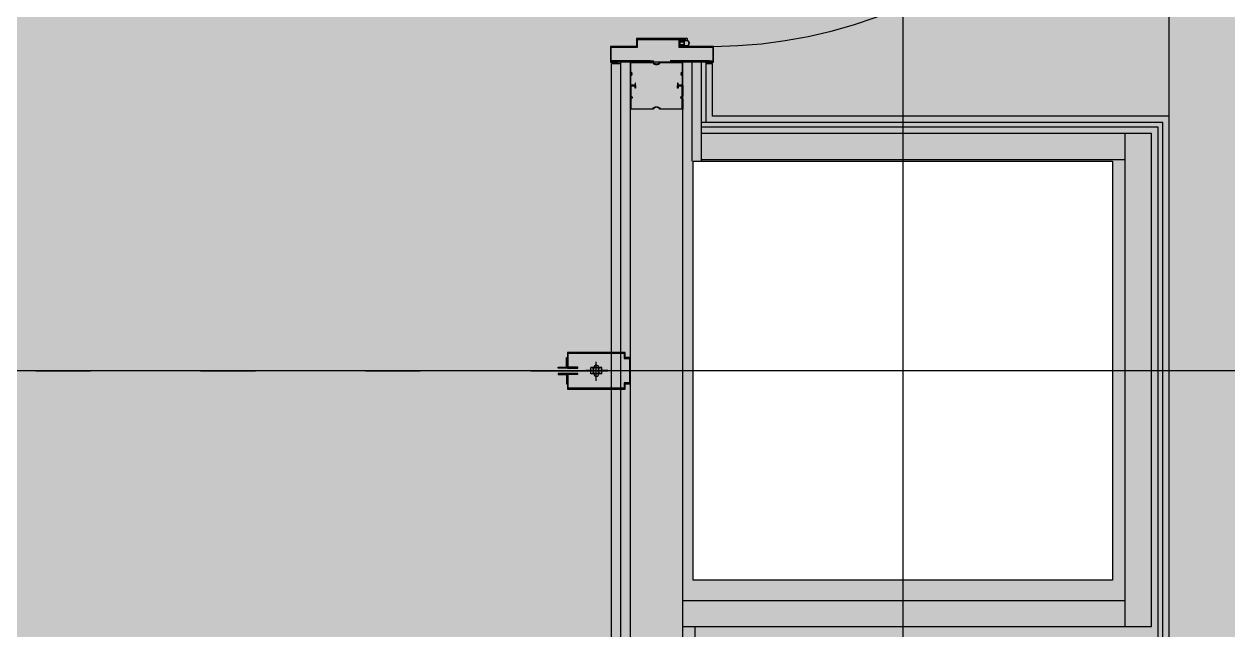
# Model space of a CAD drawing. Header units: metres. Extents: x 630750 to 860239, y 578133 to 726633.
# Drawn here: x 752827 to 755125, y 668716 to 669872 of the extents above; entities that cross this region are included whole.
import ezdxf

# ---------------------------------------------------------------- set-up
doc = ezdxf.new("R2010")
doc.units = ezdxf.units.M
doc.header["$LTSCALE"] = 300
for name, pattern in [('3$0$업무시설_xr-base$0$CONTINOUS', [0]), ('DASHED2', [0.375, 0.25, -0.125]), ('HIDDEN-1', [1.4, 0.35, -0.7, 0.35]), ('업무시설_xr-base$0$CONTINOUS', [0])]:
    doc.linetypes.add(name, pattern=pattern)
for name, color, linetype in [('5_LOCK', 6, 'Continuous'), ('6_HAT', 5, 'Continuous'), ('A-CEN-1', 1, 'Continuous'), ('A-CON', 2, 'Continuous'), ('A-WALL-CONC', 2, 'Continuous'), ('fire shutter', 2, 'Continuous'), ('FIRE_SHUTTER', 6, 'Continuous'), ('KUK-DOOR', 4, 'Continuous'), ('KUK-DOOR-FRAME', 4, 'Continuous'), ('KUK-DRYWALL', 4, 'Continuous'), ('kuk-finish', 43, 'Continuous'), ('KUK-WALL-DRYWALL', 4, 'Continuous'), ('KUK-WALL-FIN 1', 30, 'Continuous'), ('KUK-WINDOW', 4, 'Continuous'), ('KUK-석고보드', 201, 'Continuous')]:
    doc.layers.add(name, color=color, linetype=linetype)

# ---------------------------------------------------------------- blocks, each defined once
blk = doc.blocks.new('*X29')
at = {"color": 0}
for p, q in [((-17.51787938142389, 0.3976473225802692), (-18.01894584046113, 0.8987137816175162)), ((-18.01894584046022, 0.2994471037436597), (-17.51787938142297, 0.8005135627809067)), ((-17.9549419934865, 1.71048936887746), (-17.25930653949945, 2.406124822864512)), ((-17.45285889967272, 1.679665258989189), (-17.8737590694509, 2.100565428767367)), ((-17.13739815219651, 2.711242929673062), (-17.51366839665843, 3.087513174134983)), ((-16.64272853903822, 3.563611734674851), (-16.99990126894772, 3.920784464584357)), ((-15.99916472152108, 4.267086335317799), (-16.35331736344778, 4.621238977244502)), ((-15.21106479967966, 4.826024831636459), (-15.57703940474766, 5.191999436704463)), ((-14.26071311392388, 5.222711564042584), (-14.65857207101999, 5.620570521138688)), ((-14.52956232286488, 5.135869039499084), (-13.83392686887964, 5.831504493484317)), ((-13.09021726041828, 5.399254128697065), (-13.56043254069664, 5.869469408975419)), ((-12.91925530216031, 5.399137642043569), (-12.44955203238623, 5.868840911817641)), ((-11.47627922301944, 5.132354509458309), (-12.17416543649415, 5.830240722933012)), ((-11.7500500115284, 5.221304514515395), (-11.35240615477232, 5.618948371271472)), ((-10.80054072289204, 4.823775384991677), (-10.43466029297269, 5.18965581491102)), ((-10.01313491169549, 4.264142778028144), (-9.659001361110311, 4.618276328613319)), ((-9.5, 3.430239271562641), (-9.013016892116866, 3.917222379445775)), ((-9.00000000000091, 2.656075286439772), (-9.500000000001815, 3.156075286440682)), ((-9.5, 2.083200853401649), (-9.00000000000091, 2.58320085340074)), ((-9.000000000001817, 1.3090368682806), (-9.500000000001815, 1.8090368682806)), ((-9.5, 0.7361624352415675), (-9, 1.236162435241567)), ((-9.00000000000091, -0.0380015498803914), (-9.50000000000091, 0.4619984501196086)), ((-7.89688629539978, 2.899999999998726), (-8.896886295399781, 3.899999999998726)), ((-8.683200853401104, 2.900000000000545), (-7.136640170680948, 4.446560682720701)), ((-7.265730180307399, 4.96292072122651), (-8.000000000001817, 5.697190540920928)), ((-8, 4.930239271562641), (-7.406047854312419, 5.524191417250222)), ((-6.549847877239699, 2.899999999998726), (-8.000000000001817, 4.350152122760846)), ((-7.336162435241023, 2.900000000000545), (-6.336162435241931, 3.899999999999636)), ((-5.202809459079617, 2.899999999998726), (-6.202809459079617, 3.899999999998726)), ((-5.989124017080939, 2.900000000000545), (-4.989124017081849, 3.899999999999636)), ((-3.855771040917716, 2.899999999998726), (-4.855771040917716, 3.899999999998726)), ((-4.642085598920857, 2.900000000000545), (-3.128417119783989, 4.413668479137413)), ((-3.279435265135361, 5.017741060536536), (-4.000000000000909, 5.738305795402084)), ((-4.000000000000909, 4.889124017080575), (-3.397824803417279, 5.491299213664206)), ((-2.508732622757634, 2.899999999998726), (-4.000000000000909, 4.391267377242912)), ((-3.295047180760775, 2.900000000000545), (-2.295047180760775, 3.900000000000545)), ((-1.161694204597552, 2.899999999998726), (-2.161694204597552, 3.899999999999636)), ((-1.948008762600693, 2.900000000000545), (-0.189601752519593, 4.658407010080736)), ((-1.000000000000909, 5.195047180760411), (-0.4590094361537922, 5.736037744607528)), ((-0.1774608772420834, 4.609843508964331), (-1.000000000001818, 5.432382631723157)), ((-1.819e-12, 3.085344213563075), (-1.000000000001818, 4.085344213563984)), ((-1, 2.500970344439338), (0, 3.500970344439338)), ((-9.095e-13, 1.738305795402084), (-1.000000000000909, 2.738305795402084)), ((-1, 1.153931926279256), (0, 2.153931926279256)), ((-9.095e-13, 0.3912673772420021), (-1.000000000001818, 1.391267377242911)), ((-1.000000000000909, -0.1931064918817356), (-9.095e-13, 0.8068935081182644)), ((-9.095e-13, -0.95577104091808), (-1.000000000000909, 0.0442289590819201)), ((-17.5319107850828, -0.9353596919227131), (-18.01894584046204, -0.4483246365434752)), ((-18.00294450710589, -1.031589981062097), (-17.54397297244122, -0.5726184463974278)), ((-16.95618652870052, -2.858122366465067), (-17.83556733857585, -1.978741556589739)), ((-17.78249650225552, -2.158180394371811), (-17.39394476698271, -1.769628659098998)), ((-17.37716592471952, -3.099888234994978), (-17.01902742733819, -2.741749737614553)), ((-16.82855472755636, -3.898315455993724), (-16.48162710048382, -3.551387828921178)), ((-16.15163741394463, -4.568436560542977), (-15.80220211720098, -4.219001263799327)), ((-15.34603606794826, -5.109873632705784), (-14.97994210741217, -4.743779672170603)), ((-14.27173387784023, -5.542575017325361), (-15.1719502752112, -4.642358619954393)), ((-14.39577682590971, -5.506652808828221), (-13.99209848715873, -5.102974470077242)), ((-13.25704164780563, -5.714956048884232), (-12.77007358780065, -5.227987988879248)), ((-12.74357952398259, -5.723690953022924), (-13.24918760066885, -5.218082876336665)), ((-11.57287191735395, -5.547360141489662), (-11.98431559420078, -5.135916464642832)), ((-11.79827144235059, -5.603224261589275), (-11.02024236117268, -4.825195180411355)), ((-10.60060202641762, -5.172591614265912), (-10.97060170485929, -4.802591935824238)), ((-9.776781012121319, -4.649374210402129), (-10.12799278122475, -4.2981624412987)), ((-9.50000000000091, -0.6108759829194242), (-9.00000000000091, -0.1108759829194241)), ((-9.000000000001817, -1.385039968040473), (-9.500000000002728, -0.8850399680404734)), ((-9.50000000000091, -1.957914401079506), (-9, -1.457914401078596)), ((-9.000000000001817, -2.732078386201465), (-9.500000000001815, -2.232078386201465)), ((-9.50000000000091, -3.304952819239588), (-9, -2.804952819238677)), ((-9.082784171094318, -3.996332633269048), (-9.500000000001815, -3.579116804361547)), ((-7.166415677242184, -4.565662708961099), (-8.832078386201827, -2.900000000001455)), ((-8.748008762599056, -3.899999999998726), (-7.748008762599056, -2.899999999998726)), ((-8, -4.499029655560661), (-6.400970344438974, -2.899999999999636)), ((-7.435823360873655, -5.64329344348971), (-8.00000000000091, -5.079116804361547)), ((-8, -5.846068073720743), (-7.315356024574611, -5.161424098295356)), ((-6.485039968041746, -3.900000000001455), (-7.485039968041747, -2.900000000001455)), ((-5.138001549879845, -3.900000000001455), (-6.138001549880755, -2.900000000000545)), ((-6.053931926278892, -3.899999999999636), (-5.053931926279801, -2.900000000000545)), ((-3.158192626345226, -4.532770505375992), (-4.790963131719763, -2.900000000001455)), ((-4.706893508118809, -3.899999999999636), (-3.70689350811881, -2.899999999999636)), ((-4.000000000000909, -4.540144910041817), (-2.359855089958728, -2.899999999999636)), ((-3.427600309977606, -5.610401239903694), (-4.000000000000909, -5.038001549880392)), ((-4.000000000000909, -5.887183328201899), (-3.329061109402573, -5.216244437603563)), ((-2.443924713560591, -3.900000000000545), (-3.443924713559681, -2.900000000001455)), ((-1.096886295399599, -3.900000000001455), (-2.096886295399599, -2.900000000001455)), ((-2.012816671798645, -3.899999999998726), (-1.012816671797736, -2.899999999998726)), ((-1, -1.540144910040908), (0, -0.5401449100409083)), ((-1.819e-12, -2.302809459079071), (-1.000000000001818, -1.302809459078162)), ((-1.000000000000909, -2.887183328201899), (-9.095e-13, -1.887183328201899)), ((-2.7285e-12, -3.649847877238244), (-1.000000000002728, -2.649847877238244)), ((-1.000000000000909, -4.234221746361981), (-9.095e-13, -3.234221746361981)), ((-0.2193772590817389, -4.777509036319314), (-1.000000000001818, -3.996886295399234)), ((-1, -5.581260164522972), (-0.2270867215083854, -4.808346886031358)), ((-0.4887849427132096, -5.855139770847927), (-1.000000000000909, -5.343924713560227))]:
    blk.add_line(p, q, dxfattribs=at)
blk = doc.blocks.new('박킹A')
at = {"layer": '5_LOCK'}
for p, q in [((-18.01894584046022, -0.6967374729431413), (-18.01894584046022, 1.096737472928793)), ((-17.51787938142297, -0.108597961431883), (-17.51787938142297, 1.108475014228133)), ((-9.5, -3.727699859124753), (-9.5, 3.727995149761909)), ((-8, 3.899999999999977), (-9, 3.899999999999977)), ((-9, -2.90000000000009), (-9, 2.899999999999977)), ((-1, 2.899999999999977), (-9, 2.899999999999977)), ((-8, 5.899999999999976), (-7.5, 5.899999999999976)), ((-8, 3.899999999999977), (-8, 5.899999999999976)), ((-7, 3.899999999999977), (-7.5, 5.899999999999976)), ((-4, 3.899999999999977), (-7, 3.899999999999977)), ((-4, 5.899999999999976), (-3.5, 5.899999999999976)), ((-4, 3.899999999999977), (-4, 5.899999999999976)), ((-3, 3.899999999999977), (-3.5, 5.899999999999976)), ((-1, 3.899999999999977), (-3, 3.899999999999977)), ((-1, 5.899999999999976), (-0.5, 5.899999999999864)), ((-1, 3.899999999999977), (-1, 5.899999999999976)), ((-1, 3.899999999999977), (-1, 5.899999999999976)), ((-1, -2.899999999999977), (-1, 2.899999999999977)), ((0, 3.899999999999977), (-0.5, 5.899999999999864)), ((0, -3.899999999999863), (0, 3.899999999999977)), ((-9, -2.899999999999977), (-1, -2.899999999999977)), ((-9, -3.899999999999977), (-8, -3.899999999999977)), ((-8, -5.899999999999976), (-8, -3.899999999999977)), ((-8, -5.899999999999976), (-7.5, -5.899999999999976)), ((-7.5, -5.899999999999976), (-7, -3.899999999999977)), ((-7, -3.899999999999977), (-4, -3.899999999999977)), ((-4, -5.899999999999976), (-4, -3.899999999999977)), ((-4, -5.899999999999976), (-3.5, -5.899999999999976)), ((-3.5, -5.899999999999976), (-3, -3.899999999999977)), ((-3, -3.899999999999977), (-1, -3.899999999999977)), ((-1, -5.899999999999976), (-1, -3.899999999999977)), ((-1, -5.899999999999976), (-1, -3.899999999999977)), ((-1, -5.899999999999976), (-0.5, -5.899999999999976)), ((0, -3.899999999999863), (-0.5, -5.899999999999976))]:
    blk.add_line(p, q, dxfattribs=at)
for centre, radius, start, end in [((-13.0078125, 0.8843749999997498), 5.015631084498004, 36.95914333617919, 177.5733638364279), ((-13.0078125, 0.884375000000091), 4.515631084497956, 39.03007108347882, 177.1553784589533), ((-12.91357188117035, -0.6205795599184967), 5.105941959316457, 180.8546295350693, 320.0383065837456), ((-12.9140596239522, -0.6002317152036767), 4.629995691912189, 173.9045853389221, 317.5085865298665)]:
    blk.add_arc(centre, radius, start, end, dxfattribs=at)
at = {"layer": '6_HAT', "linetype": 'Continuous'}
blk.add_blockref('*X29', (0, 0), dxfattribs=at)
blk = doc.blocks.new('셔터레일')
at = {"layer": 'FIRE_SHUTTER', "color": 8}
for p, q in [((-346509.0579855175, 217140.6464330625, -3.80022674e-08), (-346467.0444677737, 217140.6464330625, -3.80022674e-08)), ((-346509.0579855175, 217139.1969012669, -3.80022674e-08), (-346509.0579855175, 217140.6464330625, -3.80022674e-08)), ((-346509.0579855175, 217139.1969012669, -3.80022674e-08), (-346467.0444677737, 217139.1969012669, -3.80022674e-08)), ((-346497.2817404643, 217145.8233323336, -3.80022674e-08), (-346476.5741433804, 217145.8233323336, -3.80022674e-08)), ((-346497.2817404643, 217145.8233323336, -3.80022674e-08), (-346497.2817404643, 217140.6464330625, -3.80022674e-08)), ((-346497.2817404643, 217145.8233323336, -3.80022674e-08), (-346492.1048411933, 217144.0394367598, -3.80022674e-08)), ((-346497.2817404643, 217139.1969012669, -3.80022674e-08), (-346497.2817404643, 217134.0200019957, -3.80022674e-08)), ((-346492.1048411933, 217144.0394367598, -3.80022674e-08), (-346486.9279419224, 217145.8233323336, -3.80022674e-08)), ((-346492.1048411933, 217144.0394367595, -3.80022674e-08), (-346492.1048411933, 217140.6464330625, -3.80022674e-08)), ((-346492.1048411933, 217139.1969012669, -3.80022674e-08), (-346492.1048411933, 217135.8038975699, -3.80022674e-08)), ((-346486.9279419224, 217158.97546627, -3.80022674e-08), (-346486.9279419224, 217122.8896187741, -3.80022674e-08)), ((-346486.9279419224, 217145.8233323336, -3.80022674e-08), (-346481.7510426513, 217144.0394367598, -3.80022674e-08)), ((-346481.7510426513, 217144.0394367598, -3.80022674e-08), (-346476.5741433804, 217145.8233323336, -3.80022674e-08)), ((-346481.7510426513, 217144.0394367598, -3.80022674e-08), (-346481.7510426513, 217140.6464330625, -3.80022674e-08)), ((-346481.7510426513, 217139.1969012667, -3.80022674e-08), (-346481.7510426513, 217135.8038975699, -3.80022674e-08)), ((-346476.5741433804, 217145.8233323336, -3.80022674e-08), (-346476.5741433804, 217140.6464330625, -3.80022674e-08)), ((-346476.5741433804, 217139.1969012669, -3.80022674e-08), (-346476.5741433804, 217134.0200019957, -3.80022674e-08)), ((-346467.0444677737, 217140.6464330625, -3.80022674e-08), (-346467.0444677737, 217139.1969012669, -3.80022674e-08)), ((-346497.2817404643, 217134.0200019959, -3.80022674e-08), (-346492.1048411933, 217135.8038975699, -3.80022674e-08)), ((-346497.2817404643, 217134.0200019957, -3.80022674e-08), (-346476.5741433802, 217134.0200019957, -3.80022674e-08)), ((-346492.1048411933, 217135.8038975699, -3.80022674e-08), (-346486.9279419224, 217134.0200019959, -3.80022674e-08)), ((-346486.9279419224, 217134.0200019959, -3.80022674e-08), (-346481.7510426513, 217135.8038975699, -3.80022674e-08)), ((-346481.7510426513, 217135.8038975699, -3.80022674e-08), (-346476.5741433804, 217134.0200019959, -3.80022674e-08))]:
    blk.add_line(p, q, dxfattribs=at)
at = {"layer": 'FIRE_SHUTTER', "elevation": -3.80022674e-08}
blk.add_lwpolyline([(-346451.9279419223, 217146.5216671647), (-346451.9279419223, 217144.9216671647), (-346431.9279419224, 217144.9216671647), (-346431.9279419224, 217174.9216671647), (-346541.9279419224, 217174.9216671647), (-346541.9279419224, 217164.9216671648), (-346551.9279419223, 217164.9216671648), (-346551.9279419223, 217114.9216671647), (-346541.9279419224, 217114.9216671647), (-346541.9279419224, 217104.9216671647), (-346431.9279419224, 217104.9216671647), (-346431.9279419224, 217134.9216671647), (-346451.9279419223, 217134.9216671647), (-346451.9279419223, 217133.3216671647), (-346433.5279419223, 217133.3216671647), (-346433.5279419223, 217106.5216671648), (-346540.3279419223, 217106.5216671648), (-346540.3279419223, 217116.5216671647), (-346550.3279419223, 217116.5216671647), (-346550.3279419223, 217163.3216671647), (-346540.3279419223, 217163.3216671647), (-346540.3279419223, 217173.3216671647), (-346433.5279419223, 217173.3216671647), (-346433.5279419223, 217146.5216671647), (-346451.9279419223, 217146.5216671647)], dxfattribs=at)
at = {"layer": 'FIRE_SHUTTER', "color": 8}
for centre, start, end in [((-346486.9279419224, 217145.8233323336, -3.80022674e-08), 0, 180), ((-346486.9279419224, 217134.0200019957, -3.80022674e-08), 180, 0)]:
    blk.add_arc(centre, 4.681689249780665, start, end, dxfattribs=at)
blk = doc.blocks.new('con1')
at = {"layer": 'A-WALL-CONC', "linetype": '업무시설_xr-base$0$CONTINOUS'}
h = blk.add_hatch(color=253, dxfattribs=at)
h.dxf.hatch_style = 1
h.paths.add_polyline_path([(-302595.8548985983, -253222.1527362358), (-301895.8548985983, -253222.1527362358), (-301895.8548985983, -253922.1527362358), (-302595.8548985983, -253922.1527362358)])
h.paths.add_polyline_path([(-384245.8548985985, -253222.1527362358), (-383545.8548985985, -253222.1527362358), (-383545.8548985985, -253922.1527362358), (-384245.8548985985, -253922.1527362358)])
h.paths.add_polyline_path([(-335095.8548985984, -253172.1564631149), (-334295.8548985983, -253172.1564631149), (-334295.8548985983, -253972.1564631149), (-335095.8548985984, -253972.1564631149)])
h.paths.add_polyline_path([(-354895.8548985985, -253172.1564631149), (-354095.8548985985, -253172.1564631149), (-354095.8548985985, -253972.1564631149), (-354895.8548985985, -253972.1564631149)])
h.paths.add_polyline_path([(-374695.8548985985, -253172.1564631149), (-373895.8548985985, -253172.1564631149), (-373895.8548985985, -253972.1564631149), (-374695.8548985985, -253972.1564631149)])
h.paths.add_polyline_path([(-325195.8548985984, -253172.1564631149), (-324395.8548985984, -253172.1564631149), (-324395.8548985984, -253972.1564631149), (-325195.8548985984, -253972.1564631149)])
h.paths.add_polyline_path([(-364745.8548985985, -253222.1564631149), (-364045.8548985983, -253222.1564631149), (-364045.8548985983, -253922.1564631149), (-364745.8548985985, -253922.1564631149)])
h.paths.add_polyline_path([(-344945.8548985984, -253222.1564631149), (-344245.8548985984, -253222.1564631149), (-344245.8548985984, -253922.1564631149), (-344945.8548985984, -253922.1564631149)])
h.paths.add_polyline_path([(-310045.8548985983, -253222.1564631149), (-309345.8548985984, -253222.1564631149), (-309345.8548985984, -253922.1564631149), (-310045.8548985983, -253922.1564631149)])
h.paths.add_polyline_path([(-318595.8548985984, -253172.1564631149), (-317795.8548985984, -253172.1564631149), (-317795.8548985984, -253972.1564631149), (-318595.8548985984, -253972.1564631149)])
h.paths.add_polyline_path([(-384245.8548985985, -310859.8700338578), (-383445.8548985985, -310859.8700338578), (-383445.8548985985, -311659.8700338578), (-384245.8548985985, -311659.8700338578)])
h.paths.add_polyline_path([(-384245.8548985985, -305472.1564631149), (-383445.8548985985, -305472.1564631149), (-383445.8548985985, -306272.1564631149), (-384245.8548985985, -306272.1564631149)])
h.paths.add_polyline_path([(-384245.8548985985, -295572.1564631149), (-383445.8548985985, -295572.1564631149), (-383445.8548985985, -296372.1564631149), (-384245.8548985985, -296372.1564631149)])
h.paths.add_polyline_path([(-384195.8548985985, -276472.1564631149), (-383595.8548985985, -276472.1564631149), (-383595.8548985985, -275872.1564631149), (-384195.8548985985, -275872.1564631149)])
h.paths.add_polyline_path([(-384245.8548985985, -285672.1564631149), (-383445.8548985985, -285672.1564631149), (-383445.8548985985, -286472.1564631149), (-384245.8548985985, -286472.1564631149)])
h.paths.add_polyline_path([(-384295.8548985983, -269172.1564631149), (-383495.8548985985, -269172.1564631149), (-383495.8548985985, -269972.1564631149), (-384295.8548985983, -269972.1564631149)])
h.paths.add_polyline_path([(-384295.8548985983, -260672.1564631149), (-383495.8548985985, -260672.1564631149), (-383495.8548985985, -261472.1564631149), (-384295.8548985983, -261472.1564631149)])
h.paths.add_polyline_path([(-376995.8548985985, -285572.1564630404), (-376195.8548985985, -285572.1564630404), (-376195.8548985985, -286372.1564630404), (-376995.8548985985, -286372.1564630404)], flags=17)
h.paths.add_polyline_path([(-374695.8548985985, -276572.1564631149), (-373895.8548985985, -276572.1564631149), (-373895.8548985985, -275772.1564631149), (-374695.8548985985, -275772.1564631149)], flags=17)
h.paths.add_polyline_path([(-364695.8548985985, -285772.1564631149), (-364095.8548985985, -285772.1564631149), (-364095.8548985985, -286372.1564631149), (-364695.8548985985, -286372.1564631149)], flags=17)
h.paths.add_polyline_path([(-364795.8548985985, -275772.1564631149), (-363995.8548985985, -275772.1564631149), (-363995.8548985985, -276572.1564631149), (-364795.8548985985, -276572.1564631149)], flags=17)
edge = h.paths.add_edge_path(flags=16)
edge.add_arc((-376495.8546115294, -295972.1563265505), 450, 0, 360)
edge = h.paths.add_edge_path(flags=16)
edge.add_arc((-354495.8546115294, -302572.1563265504), 450, 0, 360)
edge = h.paths.add_edge_path(flags=16)
edge.add_arc((-364395.8548985985, -295972.1564631149), 350, 0, 360)
edge = h.paths.add_edge_path(flags=16)
edge.add_arc((-354495.8546115294, -295972.1563265505), 450, 0, 360)
edge = h.paths.add_edge_path(flags=16)
edge.add_arc((-344595.8546115293, -302572.1563265504), 350, 0, 360)
edge = h.paths.add_edge_path(flags=16)
edge.add_arc((-344595.8546115293, -295972.1563265505), 350, 0, 360)
edge = h.paths.add_edge_path(flags=16)
edge.add_arc((-364395.8546115294, -302572.1563265504), 350, 0, 360)
h.paths.add_polyline_path([(-375978.1326931271, -305715.7476463499), (-376743.6646931044, -305483.4530983925), (-376975.9592410608, -306248.9850983698), (-376210.4272410836, -306481.2796463272)], flags=17)
h.paths.add_polyline_path([(-378097.8204432394, -312701.2271461416), (-378863.3524432167, -312468.9325981842), (-379095.646991175, -313234.4645981615), (-378330.1149911977, -313466.7591461189)], flags=16)
h.paths.add_polyline_path([(-354767.9470061886, -312099.557201519), (-355533.4790061659, -311867.2626535617), (-355765.7735541243, -312632.794653539), (-355000.2415541469, -312865.0892014964)], flags=17)
h.paths.add_polyline_path([(-347591.0845347217, -314277.3185800308), (-348356.6165346991, -314045.0240320735), (-348588.9110826574, -314810.5560320507), (-347823.3790826801, -315042.8505800082)], flags=17)
h.paths.add_polyline_path([(-349725.2906940825, -321310.643829822), (-350490.8226940598, -321078.3492818646), (-350723.117242018, -321843.8812818419), (-349957.5852420408, -322076.1758297993)], flags=17)
h.paths.add_polyline_path([(-359198.749193801, -318435.9987988467), (-359964.2811937783, -318203.7042508883), (-360196.5757417365, -318969.2362508657), (-359431.0437417592, -319201.530798823)], flags=17)
edge = h.paths.add_edge_path(flags=16)
edge.add_arc((-324745.8546115293, -312472.1563265504), 450, 0, 360)
h.paths.add_polyline_path([(-318595.8548985984, -311972.1564631149), (-317795.8548985984, -311972.1564631149), (-317795.8548985984, -312972.1564631149), (-318595.8548985984, -312972.1564631149)], flags=17)
edge = h.paths.add_edge_path(flags=16)
edge.add_arc((-335145.8551486771, -312472.1585906729), 350, 0, 360)
edge = h.paths.add_edge_path(flags=16)
edge.add_arc((-338616.5391065444, -317418.5823984411), 450, 0, 360)
h.paths.add_polyline_path([(-340251.8321943658, -324185.2888607983), (-341017.3641943413, -323952.9943128399), (-341249.6587422996, -324718.5263128173), (-340484.1267423223, -324950.8208607746)], flags=17)
edge = h.paths.add_edge_path(flags=17)
edge.add_arc((-324745.8546115293, -319072.1563265504), 450, 0, 360)
h.paths.add_polyline_path([(-318695.8548985984, -318672.1564631148), (-317695.8548985984, -318672.1564631148), (-317695.8548985984, -319472.1564631148), (-318695.8548985984, -319472.1564631148)], flags=17)
h.paths.add_polyline_path([(-310095.8532853149, -327072.1549887093), (-309295.8532853148, -327072.1549887093), (-309295.8532853148, -327872.1549887093), (-310095.8532853149, -327872.1549887093)])
h.paths.add_polyline_path([(-316095.8540471572, -322372.1563295381), (-316095.8540471572, -325422.1563295381), (-311307.6675358287, -325422.1563847879), (-311307.6675358287, -325222.1563847879), (-315895.8540471572, -325222.1563295381), (-315895.8540471572, -322572.1563295381), (-309695.8540471572, -322572.1563295381), (-309695.8540471572, -325222.1563295381), (-310307.6675358288, -325222.1563847879), (-310307.6675358288, -325422.1563847879), (-309495.8540471572, -325422.1563295381), (-309495.8540471572, -322372.1563295381)], flags=17)
edge = h.paths.add_edge_path(flags=17)
edge.add_arc((-324795.8546115294, -327472.1563265504), 400, 0, 360)
edge = h.paths.add_edge_path(flags=17)
edge.add_arc((-318195.8546115293, -329272.1563265504), 450, 0, 360)
h.paths.add_polyline_path([(-310095.8548985984, -331472.1564631149), (-309295.8548985984, -331472.1564631149), (-309295.8548985984, -332272.1564631149), (-310095.8548985984, -332272.1564631149)])
edge = h.paths.add_edge_path(flags=16)
edge.add_arc((-334695.8546115293, -302572.1563265504), 350, 0, 360)
edge = h.paths.add_edge_path(flags=17)
edge.add_arc((-334695.8546115293, -286072.1563265504), 350, 0, 360)
edge = h.paths.add_edge_path(flags=16)
edge.add_arc((-334695.8546115293, -295972.1563265505), 350, 0, 360)
edge = h.paths.add_edge_path(flags=17)
edge.add_arc((-344595.8546115293, -286072.1563265504), 450, 0, 360)
h.paths.add_polyline_path([(-318595.8548985984, -295472.1564631149), (-317795.8548985984, -295472.1564631149), (-317795.8548985984, -296472.1564631149), (-318595.8548985984, -296472.1564631149)], flags=17)
h.paths.add_polyline_path([(-318595.8548985984, -302072.1564631149), (-317795.8548985984, -302072.1564631149), (-317795.8548985984, -303072.1564631149), (-318595.8548985984, -303072.1564631149)], flags=17)
edge = h.paths.add_edge_path(flags=16)
edge.add_arc((-324795.8546115294, -302572.1563265504), 450, 0, 360)
edge = h.paths.add_edge_path(flags=16)
edge.add_arc((-324795.8546115294, -295972.1563265505), 450, 0, 360)
edge = h.paths.add_edge_path(flags=17)
edge.add_arc((-324795.8546115294, -286072.1563265504), 450, 0, 360)
edge = h.paths.add_edge_path(flags=17)
edge.add_arc((-334695.8546115293, -276172.1563265504), 450, 0, 360)
edge = h.paths.add_edge_path(flags=17)
edge.add_arc((-344595.8546115293, -276172.1563265504), 450, 0, 360)
h.paths.add_polyline_path([(-318595.8532853149, -275772.1549887093), (-317795.8532853148, -275772.1549887093), (-317795.8532853148, -276572.1549887093), (-318595.8532853149, -276572.1549887093)], flags=17)
h.paths.add_polyline_path([(-318595.8532853149, -285672.1549887092), (-317795.8532853148, -285672.1549887092), (-317795.8532853148, -286472.1549887093), (-318595.8532853149, -286472.1549887093)], flags=17)
edge = h.paths.add_edge_path(flags=17)
edge.add_arc((-324795.8546115294, -276172.1563265504), 450, 0, 360)
h.paths.add_polyline_path([(-364795.8532853149, -260672.155131739), (-363995.8532853147, -260672.155131739), (-363995.8532853147, -261472.155131739), (-364795.8532853149, -261472.155131739)])
h.paths.add_polyline_path([(-364795.8532853149, -269172.1549887093), (-363995.8532853147, -269172.1549887093), (-363995.8532853147, -269972.1549887093), (-364795.8532853149, -269972.1549887093)], flags=17)
h.paths.add_polyline_path([(-325195.8548985984, -269172.1564631149), (-324395.8548985984, -269172.1564631149), (-324395.8548985984, -269972.1564631149), (-325195.8548985984, -269972.1564631149)], flags=17)
h.paths.add_polyline_path([(-310845.8548985984, -260722.1564631149), (-310045.8548985983, -260722.1564631149), (-310045.8548985983, -261522.1564631149), (-310845.8548985984, -261522.1564631149)], flags=17)
h.paths.add_polyline_path([(-325195.8548985984, -260672.1564631149), (-324395.8548985984, -260672.1564631149), (-324395.8548985984, -261472.1564631149), (-325195.8548985984, -261472.1564631149)])
h.paths.add_polyline_path([(-335095.8532853148, -260672.1549887093), (-334295.8532853148, -260672.1549887093), (-334295.8532853148, -261472.1549887093), (-335095.8532853148, -261472.1549887093)])
h.paths.add_polyline_path([(-344995.8532853148, -260672.155131739), (-344195.8532853148, -260672.155131739), (-344195.8532853148, -261472.155131739), (-344995.8532853148, -261472.155131739)])
h.paths.add_polyline_path([(-354895.8532853147, -260672.155131739), (-354095.8532853147, -260672.155131739), (-354095.8532853147, -261472.155131739), (-354895.8532853147, -261472.155131739)])
h.paths.add_polyline_path([(-354895.8532853147, -269172.1549887093), (-354095.8532853147, -269172.1549887093), (-354095.8532853147, -269972.1549887093), (-354895.8532853147, -269972.1549887093)], flags=17)
h.paths.add_polyline_path([(-344995.8532853148, -269172.1549887093), (-344195.8532853148, -269172.1549887093), (-344195.8532853148, -269972.1549887093), (-344995.8532853148, -269972.1549887093)], flags=17)
h.paths.add_polyline_path([(-335095.8532853148, -269172.1549887093), (-334295.8532853148, -269172.1549887093), (-334295.8532853148, -269972.1549887093), (-335095.8532853148, -269972.1549887093)], flags=17)
h.paths.add_polyline_path([(-310145.8532853148, -275772.1549887093), (-309345.8532853148, -275772.1549887093), (-309345.8532853148, -276572.1549887093), (-310145.8532853148, -276572.1549887093)])
h.paths.add_polyline_path([(-310145.8532853148, -269172.1549887093), (-309345.8532853148, -269172.1549887093), (-309345.8532853148, -269972.1549887093), (-310145.8532853148, -269972.1549887093)])
h.paths.add_polyline_path([(-309945.8548985984, -312172.1564631149), (-309345.8548985984, -312172.1564631149), (-309345.8548985984, -312772.1564631149), (-309945.8548985984, -312772.1564631149)], flags=17)
h.paths.add_polyline_path([(-309945.8548985984, -302272.156463115), (-309345.8548985984, -302272.156463115), (-309345.8548985984, -302872.1564631149), (-309945.8548985984, -302872.1564631149)], flags=17)
h.paths.add_polyline_path([(-310145.8532853148, -295572.1549887093), (-309345.8532853148, -295572.1549887093), (-309345.8532853148, -296372.1549887093), (-310145.8532853148, -296372.1549887093)])
h.paths.add_polyline_path([(-310145.8532853148, -285672.1549887092), (-309345.8532853148, -285672.1549887092), (-309345.8532853148, -286472.1549887093), (-310145.8532853148, -286472.1549887093)])
h.paths.add_polyline_path([(-366406.5830798227, -311179.8802322656), (-366584.9674021847, -311089.4422229141), (-367172.8144629768, -312248.9403182635), (-366994.4301406093, -312339.3783276178)], flags=16)
h.paths.add_polyline_path([(-367582.2772013976, -313498.8764229682), (-367760.6615237615, -313408.4384136157), (-368303.2895798835, -314478.7443477804), (-368124.9052575085, -314569.1823571393)], flags=16)
h.paths.add_polyline_path([(-374501.3754436693, -323406.7689923303), (-375266.9074436467, -323174.4744443729), (-375499.201991605, -323940.0064443493), (-374733.6699916277, -324172.3009923076)], flags=17)
h.paths.add_polyline_path([(-380817.0144434816, -321490.3389716795), (-381582.546443459, -321258.0444237221), (-381814.8409914172, -322023.5764236994), (-381049.30899144, -322255.8709716568)])
h.paths.add_polyline_path([(-319504.7397474463, -329605.3041341439), (-319562.8133844364, -329796.6871341377), (-318586.7600844654, -330092.8626827844), (-318528.6864474754, -329901.4796827896)], flags=17)
h.paths.add_polyline_path([(-317399.5267474971, -330244.1141409887), (-317457.6003844872, -330435.4971409825), (-316481.5470845162, -330731.6726896282), (-316423.4734475262, -330540.2896896344)], flags=17)
h.paths.add_polyline_path([(-315294.3137475628, -330882.9241478801), (-315352.387384551, -331074.3071478749), (-314376.33408458, -331370.4826965206), (-314318.26044759, -331179.0996965257)], flags=17)
h.paths.add_polyline_path([(-313189.1007476304, -331521.7341547817), (-313247.1743846203, -331713.1171547756), (-312271.1210846476, -332009.2927034212), (-312213.0474476594, -331817.9097034274)], flags=17)
h.paths.add_polyline_path([(-311083.8877476922, -332160.54416166), (-311141.9613846804, -332351.9271616549), (-310165.9080847095, -332648.1027103005), (-310107.8344477214, -332456.7197103057)], flags=17)
h.paths.add_polyline_path([(-308978.6747477505, -332799.3541685309), (-309036.7483847405, -332990.7371685257), (-308060.6950847696, -333286.9127171714), (-308002.6214477796, -333095.5297171766)])
h.paths.add_polyline_path([(-306873.4617478031, -333438.1641753842), (-306931.5353847932, -333629.5471753789), (-305955.4820848222, -333925.7227240246), (-305897.4084478322, -333734.3397240298)])
h.paths.add_polyline_path([(-321609.9527473844, -328966.4941272646), (-321668.0263843745, -329157.8771272594), (-320691.9730844035, -329454.0526759051), (-320633.8994474135, -329262.6696759103)], flags=17)
h.paths.add_polyline_path([(-304768.2487478762, -334076.9741822979), (-304826.3223848644, -334268.3571822926), (-303850.2690848935, -334564.5327309383), (-303792.1954479034, -334373.1497309435)])
h.paths.add_polyline_path([(-366379.8193609475, -308837.2833016351), (-366525.2052969526, -309124.0495834364), (-365780.0691189546, -309501.8217538934), (-365997.1202908703, -309929.9441531789), (-365818.730485326, -310020.3713472359), (-365281.8703201584, -308961.4421560163), (-368992.6500827934, -307835.4357871687), (-369050.7237197816, -308026.8187871626), (-368955.0322197847, -308055.8556056576), (-369303.4740417211, -309204.1536056235), (-369399.1655417181, -309175.1167871285), (-369457.2391787082, -309366.4997871233), (-369361.5476787112, -309395.5366056174), (-371190.867243877, -315424.101105438), (-373726.6919938013, -314654.6254153284), (-371897.3724286354, -308626.0609155078), (-370414.1541786793, -309076.1316021759), (-370356.0805416911, -308884.7486021811), (-371839.2987916454, -308434.6779155139), (-371490.8569697089, -307286.3799155479), (-370007.6387197546, -307736.4506022161), (-369949.5650827646, -307545.0676022213), (-371624.1663327146, -307036.923278564), (-373976.1486307852, -314787.934778334), (-369001.1623817034, -316297.5544700785), (-368712.7546086016, -315728.6849699946), (-368891.133447776, -315638.2361453356), (-369103.6659626368, -316057.445600687), (-370999.4842438832, -315482.174742428), (-368763.6492197908, -308113.9292426467)], flags=17)
edge = h.paths.add_edge_path()
edge.add_line((-317995.8535421904, -269122.1544163836), (-318195.8535421904, -269122.1544163827))
edge.add_line((-318195.8535421904, -266622.1563265486), (-317995.8535421904, -266622.1563265486))
edge.add_line((-318195.8535421904, -265972.1563265505), (-318195.8544150315, -266622.1563265486))
edge.add_line((-318195.8535421904, -269122.1544163836), (-318195.8535421904, -269672.1563265504))
edge.add_line((-317995.8535421904, -269472.1563265504), (-317995.8535421904, -269122.1544163836))
edge.add_line((-317995.8544150315, -266622.1563265486), (-317995.8535421904, -265972.1563265505))
edge.add_line((-317070.8535673882, -260922.1549672404), (-317070.8550794947, -260722.1563265504))
edge.add_line((-317070.8550794947, -260722.1563265504), (-314895.8535208668, -260722.1563265504))
edge.add_line((-314895.8535208668, -260722.1563265504), (-314895.8535217124, -260922.1563265504))
edge.add_line((-314895.8535217124, -260922.1563265504), (-317070.8550794947, -260922.1563265504))
edge.add_line((-318195.8535421904, -265972.1563265505), (-321995.8535430342, -265972.1563265505))
edge.add_line((-321995.8535430342, -265972.1563265505), (-321995.853526356, -262022.1563265504))
edge.add_line((-321995.853526356, -262022.1563265504), (-321795.853526356, -262022.1563265504))
edge.add_line((-321795.853526356, -262022.1563265504), (-321795.8535301558, -262922.1563265505))
edge.add_line((-321795.8535301558, -262922.1563265505), (-321695.8535301558, -262922.1563265505))
edge.add_line((-321695.8535301558, -262922.1563265505), (-321695.8535309996, -263122.1563265504))
edge.add_line((-321695.8535309996, -263122.1563265504), (-321795.8535309996, -263122.1563265504))
edge.add_line((-321795.8535309996, -263122.1563265504), (-321795.8535421904, -265772.1563265504))
edge.add_line((-321795.8535421904, -265772.1563265504), (-314195.8535421903, -265772.1563265504))
edge.add_line((-314195.8535421903, -265772.1563265504), (-314195.8535310014, -263122.1563265504))
edge.add_line((-314195.8535310014, -263122.1563265504), (-320695.8535309996, -263122.1563265504))
edge.add_line((-320695.8535309996, -263122.1563265504), (-320695.8535301558, -262922.1563265505))
edge.add_line((-320695.8535301558, -262922.1563265505), (-319545.8535301558, -262922.1563265505))
edge.add_line((-319545.8535301558, -262922.1563265505), (-319545.8535217106, -260922.1563265504))
edge.add_line((-319545.8535217106, -260922.1563265504), (-321795.8535217106, -260922.1563265504))
edge.add_line((-321795.8535217106, -260922.1563265504), (-321795.8535221334, -261022.1563265505))
edge.add_line((-321795.8535221334, -261022.1563265505), (-321995.8535221334, -261022.1563265505))
edge.add_line((-321995.8535221334, -261022.1563265505), (-321995.8535208668, -260722.1563265504))
edge.add_line((-321995.8535208668, -260722.1563265504), (-317770.853566524, -260722.1563265504))
edge.add_line((-317770.853566524, -260722.1563265504), (-317770.8535673883, -260922.1549672404))
edge.add_line((-317995.8535421904, -269472.1563265504), (-314195.8535421903, -269472.1563265504))
edge.add_line((-314195.8535421903, -269472.1563265504), (-314195.8535421903, -265972.1563265505))
edge.add_line((-314195.8535421903, -265972.1563265505), (-317995.8535421904, -265972.1563265505))
edge.add_line((-317770.8535673883, -260922.1563265504), (-319345.8535217106, -260922.1563265504))
edge.add_line((-319345.8535217106, -260922.1563265504), (-319345.8535301558, -262922.1563265505))
edge.add_line((-319345.8535301558, -262922.1563265505), (-314195.8535301577, -262922.1563265505))
edge.add_line((-314195.8535301577, -262922.1563265505), (-314195.8535208668, -260722.1563265504))
edge.add_line((-314195.8535208668, -260722.1563265504), (-313995.8535208668, -260722.1563265504))
edge.add_line((-313995.8535208668, -260722.1563265504), (-313995.853558658, -269672.1563265504))
edge.add_line((-313995.853558658, -269672.1563265504), (-318195.8535421904, -269672.1563265504))
edge.add_line((-309345.8535256854, -286472.1563265504), (-309345.8535256854, -312772.1564631149))
edge.add_line((-309545.8535256855, -302872.2205749875), (-309545.8535256855, -312172.2205749875))
edge.add_line((-309545.8535256855, -296372.1563265504), (-309545.8535256855, -302272.2205749875))
edge.add_line((-309545.8535256855, -286472.1563265504), (-309545.8535256855, -295572.1563265504))
edge.add_line((-375426.60750052, -323700.7776036275), (-380976.7145003549, -322016.642130935))
edge.add_line((-334860.0279141314, -324841.3624788713), (-335146.8539576627, -325786.6042707352))
edge.add_line((-334660.0638696238, -325215.5474343509), (-334859.7794576719, -325873.7147262193))
edge.add_line((-324795.8532386184, -328208.7630668184), (-324795.8532386184, -327872.1563265504))
edge.add_line((-324595.8532386183, -328060.4464838248), (-324595.8532386183, -327818.5663223252))
edge.add_line((-324795.8532386184, -328208.7630668184), (-322797.1860626715, -328815.242597612))
edge.add_line((-322797.1860626715, -328815.242597612), (-322739.1124256815, -328623.8595976181))
edge.add_line((-322739.1124256815, -328623.8595976181), (-324595.8532386183, -328060.4464838248))
edge.add_line((-337531.1713335238, -334677.3312591392), (-338201.0118335042, -334474.073529676))
edge.add_line((-338201.0118335042, -334474.073529676), (-338404.2695629675, -335143.9140296564))
edge.add_line((-338404.2695629675, -335143.9140296564), (-337734.4256859686, -335347.1727838483))
edge.add_line((-337734.4256859686, -335347.1727838483), (-337531.1679565053, -334677.3322838679))
edge = h.paths.add_edge_path()
edge.add_line((-339857.939220899, -323400.4773432946), (-339799.8302138032, -323209.105591513))
edge.add_line((-339799.8302138032, -323209.105591513), (-337930.2870394451, -317052.1649098104))
edge.add_line((-337930.2870394451, -317052.1649098104), (-338217.3450962943, -316965.0002839725))
edge.add_line((-338217.3450962943, -316965.0002839725), (-338268.4694790738, -317133.3675067673))
edge.add_arc((-338616.5391065449, -317418.582398441), 450.0000000002659, -73.1134684455966, 39.33184464028608, ccw=False)
edge.add_line((-338485.8243356643, -317849.1792501176), (-340144.9979444094, -323313.3127506392))
edge.add_line((-340144.9979444094, -323313.3127506392), (-339857.939220899, -323400.4773432946))
at = {"layer": 'A-CON'}
blk.add_lwpolyline([(-318595.8532853149, -275772.1549887093), (-317795.8532853148, -275772.1549887093), (-317795.8532853148, -276572.1549887093), (-318595.8532853149, -276572.1549887093)], close=True, dxfattribs=at)

msp = doc.modelspace()

# ---------------------------------------------------------------- linework, layer by layer
at = {"layer": 'A-CEN-1', "linetype": 'Continuous'}
for p, q in [((754504.3959979622, 708258.8159675235), (754504.3959979622, 599232.7927810708)), ((796986.3628628706, 669210.2298316793), (657202.5788423293, 669210.2298316793))]:
    msp.add_line(p, q, dxfattribs=at)
at = {"layer": 'A-CON'}
msp.add_lwpolyline([(754104.396238371, 669610.2439365163), (754904.396238371, 669610.2439365163), (754904.396238371, 668810.2439365163), (754104.396238371, 668810.2439365163)], close=True, dxfattribs=at)
at = {"layer": 'fire shutter', "color": 5, "linetype": 'HIDDEN-1'}
msp.add_lwpolyline([(748439.2783863051, 669210.2566328137), (754019.5127642225, 669210.2298220941)], dxfattribs=at)
at = {"layer": 'KUK-DOOR', "color": 1}
msp.add_arc((754138.6585221428, 670740.7016286008, 0.0009543901993986914), 911.4200692834904, 270.2984583383389, 358.9066060733695, dxfattribs=at)
at = {"layer": 'KUK-DOOR-FRAME', "ltscale": 5}
msp.add_line((754076.8061613608, 669842.6939247709), (754090.3396214307, 669842.6939247705), dxfattribs=at)
at = {"layer": 'KUK-DOOR-FRAME', "ltscale": 5, "extrusion": (-1.8068068e-09, 0, 1)}
msp.add_lwpolyline([(754128.4061613234, 669799.2939247633), (754143.4061613234, 669799.2939247629), (754143.4061613246, 669829.293924763), (754078.4061613246, 669829.293924765), (754078.406161325, 669841.0943123486), (754091.8061613608, 669841.0839247562, 1.000775493922826), (754091.8061613608, 669844.2939247645), (753996.406161325, 669844.2939247685), (753996.4061613246, 669829.2939247685), (753946.4061613246, 669829.2939247701), (753946.4061613234, 669799.2939247701), (753961.4061613234, 669799.2939247692), (753961.4061613234, 669800.8939247638), (753948.0061613475, 669800.8939247641), (753948.0061613484, 669827.693924776), (753998.0061613484, 669827.6939247744), (753998.0061613489, 669842.6939247744), (754076.8061613608, 669842.6939247709), (754076.8061613603, 669827.6939247709), (754141.8061613603, 669827.693924769), (754141.8061613594, 669800.8939247569), (754128.4061613234, 669800.8939247578), (754128.4061613234, 669799.2939247633)], format="xyb", dxfattribs=at)
at = {"layer": 'KUK-DOOR-FRAME', "color": 0, "linetype": 'DASHED2', "extrusion": (-1.8068068e-09, 0, 1)}
msp.add_lwpolyline([(754141.8061613238, 669802.4939247634), (754141.8061613236, 669800.8939247634), (753948.0061613235, 669800.89392477), (753948.0061613235, 669802.49392477)], close=True, dxfattribs=at)
at = {"layer": 'KUK-DRYWALL', "color": 8}
for points in [[(754074.4061613507, 669755.2939247634), (754074.4061613507, 669754.2939247633), (754084.4061613507, 669754.2939247633), (754084.4061613504, 669774.2939247634, -0.9999999999999998), (754084.4061613507, 669779.2939247633), (754084.4061613507, 669799.2939247633), (754040.9061613507, 669799.2939247633, -0.589997456848126), (754027.9061613507, 669799.2939247636), (753984.4061613507, 669799.2939247633), (753984.4061613507, 669779.2939247634, -0.9999999999999998), (753984.4061613507, 669774.2939247634), (753984.4061613507, 669754.2939247634), (753994.4061613507, 669754.2939247634), (753994.4061613504, 669759.2939247634), (753993.4061613507, 669759.2939247634), (753993.4061613507, 669755.2939247634), (753985.4061613504, 669755.2939247634), (753985.4061613504, 669773.4398227927, 0.7453559924998733), (753985.4061613507, 669780.1480267269), (753985.4061613507, 669798.2939247633), (754027.3407549984, 669798.2939247636, 0.5427831433427281), (754041.471567703, 669798.2939247633), (754083.4061613507, 669798.2939247636), (754083.4061613507, 669780.1480267269, 0.7453559925000341), (754083.4061613507, 669773.4398227927), (754083.4061613507, 669755.2939247634), (754075.4061613507, 669755.2939247634), (754075.4061613507, 669759.2939247633), (754074.4061613507, 669759.2939247634), (754074.4061613507, 669754.2939247633)], [(754074.4061613507, 669753.2939247633), (754074.4061613507, 669754.2939247633), (754084.4061613507, 669754.2939247633), (754084.4061613504, 669734.2939247633, 0.9999999999999998), (754084.4061613507, 669729.2939247633), (754084.4061613507, 669709.2939247634), (754040.9061613507, 669709.2939247634, 0.589997456848126), (754027.9061613507, 669709.2939247633), (753984.4061613507, 669709.2939247634), (753984.4061613507, 669729.2939247633, 0.9999999999999998), (753984.4061613507, 669734.2939247633), (753984.4061613507, 669754.2939247633), (753994.4061613507, 669754.2939247633), (753994.4061613504, 669749.2939247633), (753993.4061613507, 669749.2939247633), (753993.4061613507, 669753.2939247633), (753985.4061613504, 669753.2939247633), (753985.4061613504, 669735.1480267341, -0.7453559924998733), (753985.4061613507, 669728.4398228), (753985.4061613507, 669710.2939247633), (754027.3407549984, 669710.2939247633, -0.5427831433427281), (754041.471567703, 669710.2939247636), (754083.4061613507, 669710.2939247633), (754083.4061613507, 669728.4398228, -0.7453559925000341), (754083.4061613507, 669735.1480267341), (754083.4061613507, 669753.2939247633), (754075.4061613507, 669753.2939247633), (754075.4061613507, 669749.2939247633), (754074.4061613507, 669749.2939247633), (754074.4061613507, 669754.2939247633)]]:
    msp.add_lwpolyline(points, format="xyb", dxfattribs=at)
at = {"layer": 'kuk-finish', "color": 11, "ltscale": 0.02}
for points in [[(753864.4006216978, 669235.2422111898), (753864.4006216978, 669215.2422111898), (753846.4006216978, 669215.2422111898), (753846.4006216978, 669217.2422111898), (753862.4006216978, 669217.2422111898), (753862.4006216978, 669235.2422111898), (753864.4006216978, 669235.2422111898)], [(753864.4006216978, 669185.2422111898), (753864.4006216978, 669205.2422111898), (753846.4006216978, 669205.2422111898), (753846.4006216978, 669203.2422111898), (753862.4006216978, 669203.2422111898), (753862.4006216978, 669185.2422111898), (753864.4006216978, 669185.2422111898)]]:
    msp.add_lwpolyline(points, dxfattribs=at)
at = {"layer": 'KUK-WALL-DRYWALL', "linetype": '업무시설_xr-base$0$CONTINOUS'}
for p, q in [((753984.4061613507, 658661.3256474793), (753984.4061613507, 669799.2939247633)), ((754084.4061613507, 658661.3256474794), (754084.4061613507, 669799.2939247633)), ((754978.9061596885, 669662.7939247629), (754120.396238989, 669662.7939247629)), ((754928.9061590703, 668721.7939247629), (754928.9061590703, 669662.7939247629)), ((754978.9061590703, 668721.7939247629), (754978.9061590703, 669662.7939247629)), ((754928.9061590703, 669612.7939247629), (754120.396238989, 669612.7939247629)), ((754084.4061613507, 668771.7939247629), (754928.9061590703, 668771.7939247629)), ((754084.4061613507, 668721.7939247629), (754978.9061596885, 668721.7939247629)), ((754107.9061607325, 659763.8256474773), (754107.9061613507, 668721.7939247629))]:
    msp.add_line(p, q, dxfattribs=at)
at = {"layer": 'KUK-WALL-FIN 1'}
for p, q in [((754129.4061613507, 669796.2939247701), (754141.4061613507, 669796.2939247701)), ((754141.4061619686, 669696.2939247629), (754141.4061613507, 669796.2939247701)), ((755012.4061596885, 669696.2939247629), (754141.4061619686, 669696.2939247629)), ((755012.4061590703, 668096.2939247629), (755012.4061590703, 669696.2939247629))]:
    msp.add_line(p, q, dxfattribs=at)
at = {"layer": 'KUK-WINDOW', "color": 8, "linetype": '3$0$업무시설_xr-base$0$CONTINOUS'}
msp.add_line((755012.4061596885, 669696.2939247629), (755012.4576644287, 671102.2939228762), dxfattribs=at)
at = {"layer": 'KUK-석고보드', "color": 24, "ltscale": 10}
for p, q in [((754141.4061613507, 669799.2939247633), (753948.4061613507, 669799.2939247633)), ((753948.4061613507, 658664.3256474793), (753948.4061613507, 669796.2939247701)), ((753948.4061613507, 669796.2939247701), (753966.4061613507, 669796.2939247701)), ((753966.4061613507, 658661.3256474793), (753966.4061613507, 669799.2939247633)), ((754102.4061613507, 669610.2439365163), (754102.4061613507, 669799.2939247633)), ((754120.4061613507, 669610.2439365163), (754120.4061613507, 669799.2939247633))]:
    msp.add_line(p, q, dxfattribs=at)
at = {"layer": 'KUK-석고보드', "color": 35, "ltscale": 10}
for p, q in [((754129.4061619686, 669684.2939247629), (754129.4061613507, 669799.2939247633)), ((755000.4061596885, 669684.2939247629), (754120.4061619686, 669684.2939247629)), ((755000.4061590703, 668108.2939247629), (755000.4061590703, 669684.2939247629))]:
    msp.add_line(p, q, dxfattribs=at)
at = {"layer": 'KUK-석고보드', "ltscale": 10}
for p, q in [((754991.4061596885, 669675.2939247629), (754120.4061619686, 669675.2939247629)), ((754991.4061590703, 668117.2939247629), (754991.4061590703, 669675.2939247629))]:
    msp.add_line(p, q, dxfattribs=at)

# ---------------------------------------------------------------- block references
at = {"layer": 'A-CON'}
msp.add_blockref('con1', (1072700.249523686, 945382.3989252257), dxfattribs=at)
at = {"layer": 'fire shutter', "rotation": 180}
msp.add_blockref('셔터레일', (407432.47266855, 886350.1514892589), dxfattribs=at)
at = {"layer": 'KUK-DOOR-FRAME', "extrusion": (-1.8068068e-09, 0, 1), "xscale": -1}
msp.add_blockref('박킹A', (754078.4061613248, 669835.1939247709), dxfattribs=at)

doc.saveas('drawing.dxf')
